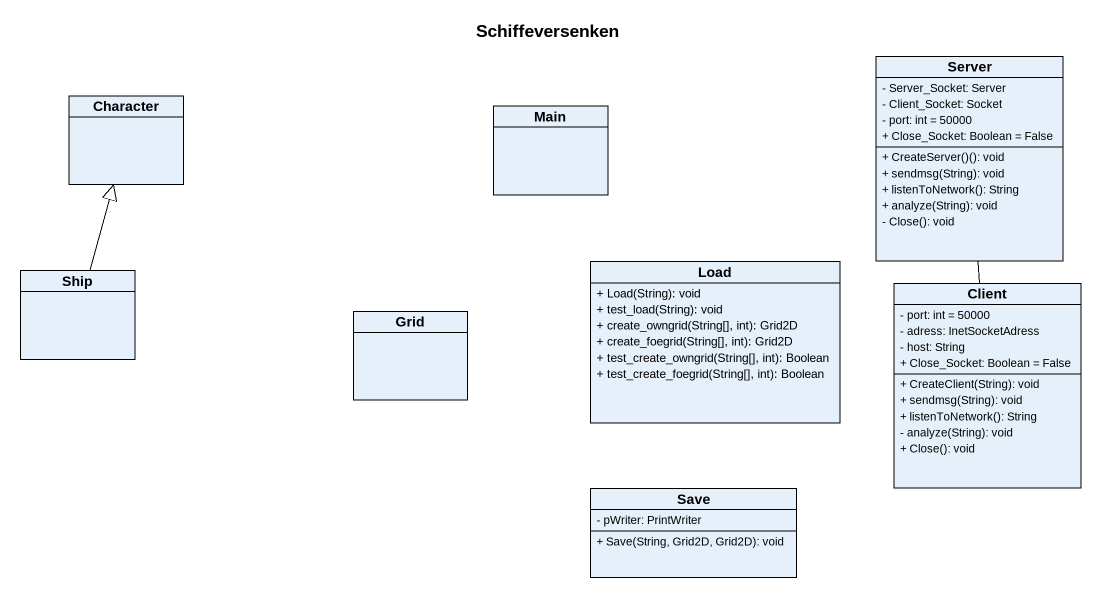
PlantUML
@startuml
title Schiffeversenken
hide circle
hide empty members
skinparam classAttributeIconSize 0
class Character
class Server {
  - Server_Socket: Server
  - Client_Socket: Socket
  - port: int = 50000
  + Close_Socket: Boolean = False
  + CreateServer()(): void
  + sendmsg(String): void
  + listenToNetwork(): String
  + analyze(String): void
  - Close(): void
}
class Main
class Ship
class Load {
  + Load(String): void
  + test_load(String): void
  + create_owngrid(String[], int): Grid2D
  + create_foegrid(String[], int): Grid2D
  + test_create_owngrid(String[], int): Boolean
  + test_create_foegrid(String[], int): Boolean
}
class Grid
class Client {
  - port: int = 50000
  - adress: InetSocketAdress
  - host: String
  + Close_Socket: Boolean = False
  + CreateClient(String): void
  + sendmsg(String): void
  + listenToNetwork(): String
  - analyze(String): void
  + Close(): void
}
class Save {
  - pWriter: PrintWriter
  + Save(String, Grid2D, Grid2D): void
}
Server -- Client
Ship -up-|> Character
@enduml
